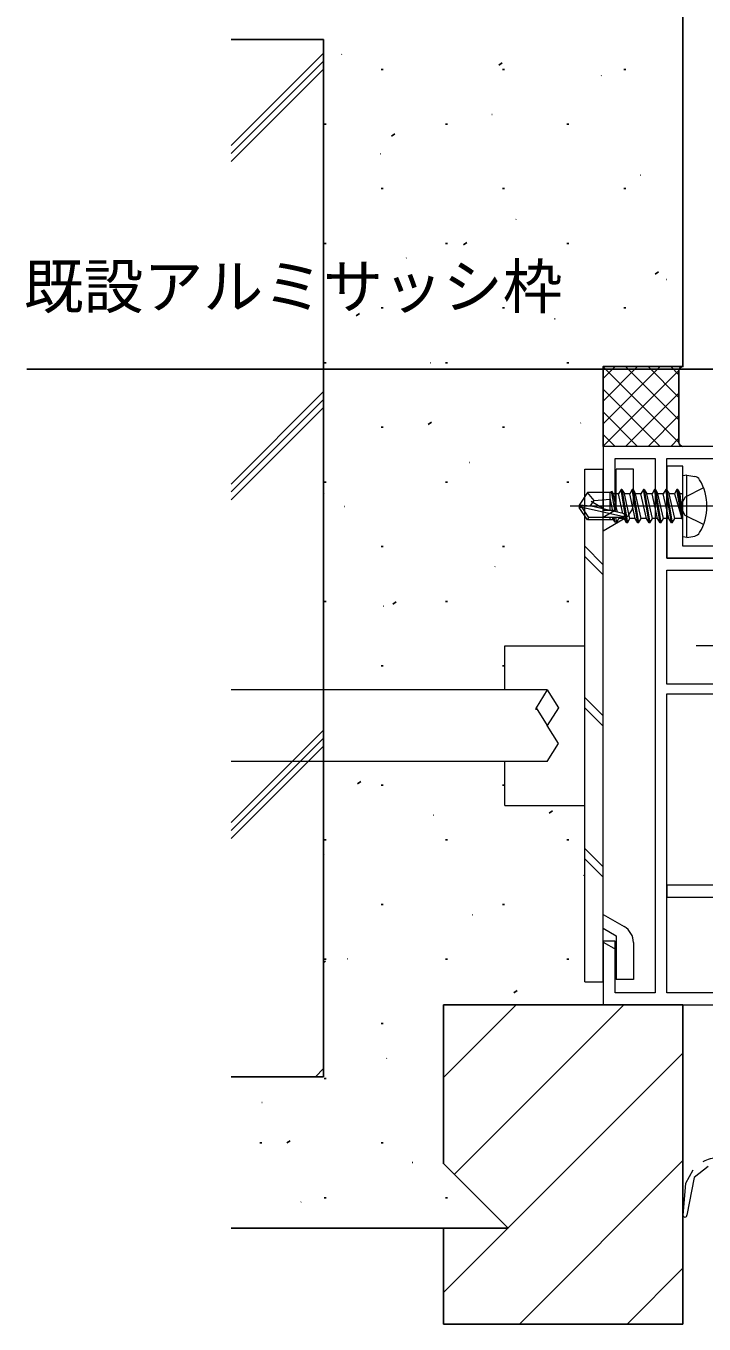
# Model space of a CAD drawing. Units: millimetres, scale not verified. Extents: x -437 to 438, y -281 to 279.
# Drawn here: x -116.5 to -31.6, y -182.8 to -20.1 of the extents above; entities that cross this region are included whole.
import ezdxf
from ezdxf.enums import TextEntityAlignment as Align

# ---------------------------------------------------------------- set-up
doc = ezdxf.new("R2010")
doc.units = ezdxf.units.MM
doc.header["$LTSCALE"] = 2
doc.layers.add('0-2_YKK_11', color=7, linetype='Continuous', lineweight=18)
doc.layers.add('0-5_YKK_13', color=4, linetype='Continuous', lineweight=18)
for name, color, linetype in [('0-7_YKK_D', 6, 'Continuous'), ('0-9_YSS_K', 3, 'Continuous'), ('0-A_YSS_KE', 3, 'Continuous')]:
    doc.layers.add(name, color=color, linetype=linetype)
doc.styles.add('ＭＳ ゴシック', font='')
doc.styles.get('ＭＳ ゴシック').set_extended_font_data('MS Gothic')

msp = doc.modelspace()

# ---------------------------------------------------------------- linework, layer by layer
at = {"layer": '0-2_YKK_11', "color": 4}
for points in [[(-19.2, -72.8), (-44.2, -72.8), (-44.2, -80.8), (-42.7, -80.8), (-42.7, -74.3), (-37.7, -74.3), (-37.7, -141.3), (-42.7, -141.3), (-42.7, -134.8), (-44.2, -134.8), (-44.2, -142.8), (-19.2, -142.8)], [(-20.7, -86.8), (-36.2, -86.8), (-36.2, -74.3), (-21.5, -74.3)], [(-27.4, -102.6), (-36.2, -102.6), (-36.2, -88.3), (-23, -88.3)], [(-20.7, -141.3), (-36.2, -141.3), (-36.2, -103.8), (-26.2, -103.8)]]:
    msp.add_lwpolyline(points, dxfattribs=at)
at = {"layer": '0-2_YKK_11', "color": 1}
msp.add_lwpolyline([(-19.2, -129.3), (-19.2, -85.3), (-34.2, -85.3), (-34.2, -80.971), (-34.343, -80.779), (-34.343, -79.821), (-34.2, -79.629), (-34.2, -75.3), (-36.2, -75.3), (-36.2, -86.8), (-20.7, -86.8), (-20.7, -89.6), (-20.9, -89.8), (-21.2, -90.1), (-21.2, -119.5), (-20.9, -119.8), (-20.7, -120), (-20.7, -127.8), (-36.2, -127.8), (-36.2, -129.3)], close=True, dxfattribs=at)
at = {"layer": '0-5_YKK_13'}
for p, q in [((-46.5, -75.672), (-44.2, -75.672)), ((-46.5, -139.928), (-46.5, -75.672)), ((-44.2, -139.928), (-44.2, -75.672)), ((-40.399, -75.675), (-42.548, -75.675)), ((-42.548, -80.703), (-42.548, -75.675)), ((-40.4, -79.867), (-40.4, -75.675)), ((-33.7, -76.388), (-34.2, -76.476)), ((-33.7, -76.388), (-32.725, -76.56)), ((-33.7, -84.212), (-33.7, -76.388)), ((-34.2, -84.124), (-34.2, -76.476)), ((-46.155, -78.6), (-47.2, -80.15)), ((-43.229, -78.6), (-46.155, -78.6)), ((-45.3, -79.6), (-46.155, -78.6)), ((-45.7, -79.675), (-44.048, -80.629)), ((-43.3, -80.844), (-43.3, -78.6)), ((-42.976, -80.918), (-43.3, -79.252)), ((-43.229, -78.6), (-43.135, -78.4)), ((-43.135, -78.4), (-42.932, -78.75)), ((-42.71, -80.978), (-43.135, -78.4)), ((-42.268, -78.75), (-42.932, -78.75)), ((-42.414, -81.046), (-42.932, -78.75)), ((-41.95, -78.2), (-42.268, -78.75)), ((-41.713, -81.205), (-42.268, -78.75)), ((-41.25, -82.4), (-41.95, -78.2)), ((-41.85, -78.2), (-41.95, -78.2)), ((-41.85, -78.2), (-41.15, -82.4)), ((-41.85, -78.2), (-41.532, -78.75)), ((-40.832, -81.85), (-41.532, -78.75)), ((-40.868, -78.75), (-41.532, -78.75)), ((-40.55, -78.2), (-40.868, -78.75)), ((-39.85, -82.4), (-40.55, -78.2)), ((-40.45, -78.2), (-40.55, -78.2)), ((-40.45, -78.2), (-39.75, -82.4)), ((-40.45, -78.2), (-40.132, -78.75)), ((-39.432, -81.85), (-40.132, -78.75)), ((-39.468, -78.75), (-40.132, -78.75)), ((-39.15, -78.2), (-39.468, -78.75)), ((-38.45, -82.4), (-39.15, -78.2)), ((-39.05, -78.2), (-39.15, -78.2)), ((-39.05, -78.2), (-38.35, -82.4)), ((-39.05, -78.2), (-38.732, -78.75)), ((-38.032, -81.85), (-38.732, -78.75)), ((-38.068, -78.75), (-38.732, -78.75)), ((-37.75, -78.2), (-38.068, -78.75)), ((-37.05, -82.4), (-37.75, -78.2)), ((-37.65, -78.2), (-37.75, -78.2)), ((-37.65, -78.2), (-36.95, -82.4)), ((-37.65, -78.2), (-37.332, -78.75)), ((-36.632, -81.85), (-37.332, -78.75)), ((-36.668, -78.75), (-37.332, -78.75)), ((-36.35, -78.2), (-36.668, -78.75)), ((-35.968, -81.85), (-36.668, -78.75)), ((-35.65, -82.4), (-36.35, -78.2)), ((-36.25, -78.2), (-36.35, -78.2)), ((-36.25, -78.2), (-35.932, -78.75)), ((-36.25, -78.2), (-35.55, -82.4)), ((-35.232, -81.85), (-35.932, -78.75)), ((-35.268, -78.75), (-35.932, -78.75)), ((-34.95, -78.2), (-35.268, -78.75)), ((-35.268, -78.75), (-34.35, -81.8)), ((-34.85, -78.2), (-34.95, -78.2)), ((-34.85, -78.2), (-34.95, -78.2)), ((-34.35, -81.8), (-34.95, -78.2)), ((-34.85, -78.2), (-34.532, -78.75)), ((-34.85, -78.2), (-34.25, -81.8)), ((-34.4, -78.75), (-34.532, -78.75)), ((-34.25, -81.8), (-34.532, -78.75)), ((-30, -80.3), (-48.31, -80.3)), ((-47.2, -80.15), (-47.2, -80.45)), ((-45.694, -80.3), (-47.2, -80.15)), ((-45.694, -80.3), (-47.2, -80.3)), ((-46.838, -80.45), (-47.2, -80.45)), ((-46.155, -82), (-47.2, -80.45)), ((-41.59, -81.643), (-46.838, -80.45)), ((-41.693, -81.21), (-45.694, -80.3)), ((-44.2, -81.657), (-42.548, -80.703)), ((-46.155, -82), (-45.995, -81.7)), ((-42.881, -82), (-46.155, -82)), ((-44.2, -83.389), (-41.55, -81.859)), ((-43.3, -82), (-43.3, -81.7)), ((-42.708, -82.3), (-42.824, -81.7)), ((-42.492, -82.3), (-42.708, -82.3)), ((-42.492, -82.3), (-42.591, -81.7)), ((-42.492, -82.3), (-42.232, -81.85)), ((-42.232, -81.85), (-42.267, -81.697)), ((-41.568, -81.85), (-42.232, -81.85)), ((-41.15, -82.4), (-41.25, -82.4)), ((-41.15, -82.4), (-40.832, -81.85)), ((-40.168, -81.85), (-40.832, -81.85)), ((-39.75, -82.4), (-39.85, -82.4)), ((-39.75, -82.4), (-39.432, -81.85)), ((-38.768, -81.85), (-39.432, -81.85)), ((-38.35, -82.4), (-38.45, -82.4)), ((-38.35, -82.4), (-38.032, -81.85)), ((-37.368, -81.85), (-38.032, -81.85)), ((-36.95, -82.4), (-37.05, -82.4)), ((-36.95, -82.4), (-36.632, -81.85)), ((-35.968, -81.85), (-36.632, -81.85)), ((-35.65, -82.4), (-35.968, -81.85)), ((-35.55, -82.4), (-35.65, -82.4)), ((-35.55, -82.4), (-35.232, -81.85)), ((-34.4, -81.85), (-35.232, -81.85)), ((-34.25, -81.8), (-34.35, -81.8)), ((-33.7, -84.212), (-34.2, -84.124)), ((-33.7, -84.212), (-32.725, -84.04)), ((-46.5, -85.327), (-44.2, -87.627)), ((-46.5, -86.611), (-44.2, -88.911)), ((-56.5, -97.8), (-46.5, -97.8)), ((-56.5, -103.3), (-56.5, -97.8)), ((-3.845, -97.8), (-32.537, -97.8)), ((-3.845, -97.8), (-32.537, -97.8)), ((-52.6, -105.816), (-52.6, -105.55)), ((-46.5, -104.271), (-44.2, -106.571)), ((-46.5, -105.554), (-44.2, -107.854)), ((-56.5, -117.8), (-56.5, -112.3)), ((-56.5, -117.8), (-46.5, -117.8)), ((-46.5, -123.215), (-44.2, -125.515)), ((-46.5, -124.498), (-44.2, -126.798)), ((-44.201, -131.461), (-41.551, -132.991)), ((-44.201, -133.193), (-42.549, -134.147)), ((-44.201, -134.925), (-42.549, -135.879)), ((-42.549, -134.147), (-42.55, -139.625)), ((-40.401, -134.983), (-40.401, -139.625)), ((-40.401, -139.625), (-42.55, -139.625)), ((-46.5, -139.928), (-44.2, -139.928))]:
    msp.add_line(p, q, dxfattribs=at)
for points in [[(-31.621, -78), (-33.937, -79.155), (-34.546, -80.3)], [(-45.801, -80.3), (-45.3, -79.6), (-43.3, -79.4)], [(-39.85, -82.4), (-40.168, -81.85), (-40.868, -78.75)], [(-38.45, -82.4), (-38.768, -81.85), (-39.468, -78.75)], [(-37.05, -82.4), (-37.368, -81.85), (-38.068, -78.75)], [(-41.748, -81.7), (-45.995, -81.7), (-46.838, -80.45)], [(-31.621, -82.6), (-33.937, -81.445), (-34.546, -80.3)], [(-42.708, -82.3), (-42.968, -81.85), (-43.001, -81.7)], [(-41.25, -82.4), (-41.568, -81.85), (-41.611, -81.658)], [(-51.2, -103.3), (-79.2, -103.3), (-90.78, -103.3)], [(-51.2, -103.3), (-52.6, -105.55), (-51.2, -107.8)], [(-51.2, -103.3), (-49.8, -105.55), (-51.2, -107.8)], [(-49.8, -105.521), (-49.8, -105.536), (-49.8, -105.55)], [(-51.2, -112.3), (-49.8, -110.05), (-51.2, -107.8)], [(-51.2, -112.3), (-79.2, -112.3), (-90.78, -112.3)], [(-32.968, -163.501), (-33.877, -165.206), (-34.2, -169.148)], [(-31.029, -163.061), (-32.801, -164.434), (-33.7, -169.151)]]:
    msp.add_lwpolyline(points, dxfattribs=at)
for centre, radius, start, end in [((-32.882, -77.446), 0.9, 30.63591, 80), ((-37.7, -80.3), 6.5, 329.36409, 30.63591), ((-34.4, -78.55), 0.2, 270, 360), ((-41.748, -81.452), 0.248, 270, 77.19096), ((-42.7, -79.867), 2.3, 300.00025, 0), ((-34.4, -82.05), 0.2, 360, 90), ((-32.882, -83.154), 0.9, 280, 329.36409), ((-42.701, -134.983), 2.3, 359.99772, 59.99747), ((-30.011, -165.178), 3.178, 86.44572, 121.90907), ((-33.95, -169.151), 0.25, 180, 0)]:
    msp.add_arc(centre, radius, start, end, dxfattribs=at)
at = {"layer": '0-7_YKK_D'}
msp.add_lwpolyline([(-20.071, -72.8), (-21.533, -70.711), (-26.851, -63.117), (-116.394, -63.117)], dxfattribs=at)
at = {"layer": '0-9_YSS_K'}
for p, q in [((-90.78, -35.09), (-79.2, -23.51)), ((-76.974, -23.668), (-76.927, -23.651)), ((-90.78, -36.09), (-79.2, -24.51)), ((-90.78, -37.09), (-79.2, -25.51)), ((-71.999, -25.55), (-71.749, -25.55)), ((-57.265, -25.01), (-56.848, -24.734)), ((-56.799, -25.55), (-56.549, -25.55)), ((-41.599, -25.55), (-41.349, -25.55)), ((-44.428, -26.347), (-44.381, -26.331)), ((-79.124, -32.425), (-78.874, -32.425)), ((-63.924, -32.425), (-63.674, -32.425)), ((-58.143, -31.204), (-58.096, -31.188)), ((-48.724, -32.425), (-48.474, -32.425)), ((-70.711, -33.91), (-70.294, -33.634)), ((-72.094, -36.145), (-72.047, -36.128)), ((-39.548, -38.824), (-39.501, -38.808)), ((-71.999, -40.5), (-71.749, -40.5)), ((-56.799, -40.5), (-56.549, -40.5)), ((-41.599, -40.5), (-41.349, -40.5)), ((-55.149, -44.349), (-55.102, -44.332)), ((-79.124, -47.375), (-78.874, -47.375)), ((-63.924, -47.375), (-63.674, -47.375)), ((-61.687, -47.526), (-61.27, -47.25)), ((-48.724, -47.375), (-48.474, -47.375)), ((-68.864, -49.206), (-68.817, -49.189)), ((-37.673, -51.221), (-37.257, -50.945)), ((-36.318, -51.885), (-36.271, -51.868)), ((-75.133, -56.426), (-74.716, -56.15)), ((-71.999, -55.45), (-71.749, -55.45)), ((-56.799, -55.45), (-56.549, -55.45)), ((-50.269, -56.826), (-50.222, -56.809)), ((-41.599, -55.45), (-41.349, -55.45)), ((-79.124, -62.325), (-78.874, -62.325)), ((-65.87, -62.35), (-65.823, -62.333)), ((-63.924, -62.325), (-63.674, -62.325)), ((-48.724, -62.325), (-48.474, -62.325)), ((-44.2, -67.128), (-39.872, -62.8)), ((-44.2, -69.957), (-37.043, -62.8)), ((-44.2, -64.3), (-42.7, -62.8)), ((-34.7, -72.315), (-44.2, -62.815)), ((-44.2, -72.785), (-34.7, -63.285)), ((-34.7, -69.486), (-41.386, -62.8)), ((-34.7, -66.658), (-38.558, -62.8)), ((-34.7, -63.829), (-35.73, -62.8)), ((-34.7, -63.3), (-34.7, -72.3)), ((-90.78, -77.517), (-79.2, -65.937)), ((-37.043, -72.8), (-44.2, -65.643)), ((-41.386, -72.8), (-34.7, -66.114)), ((-90.78, -78.517), (-79.2, -66.937)), ((-90.78, -79.517), (-79.2, -67.937)), ((-66.109, -70.042), (-65.692, -69.766)), ((-47.039, -69.886), (-46.992, -69.87)), ((-39.872, -72.8), (-44.2, -68.472)), ((-38.558, -72.8), (-34.7, -68.942)), ((-71.999, -70.4), (-71.749, -70.4)), ((-56.799, -70.4), (-56.549, -70.4)), ((-42.7, -72.8), (-44.2, -71.3)), ((-35.73, -72.8), (-34.7, -71.771)), ((-60.99, -74.827), (-60.943, -74.81)), ((-79.124, -77.275), (-78.874, -77.275)), ((-63.924, -77.275), (-63.674, -77.275)), ((-48.724, -77.275), (-48.474, -77.275)), ((-79.2, -78.707), (-79.138, -78.666)), ((-76.591, -80.351), (-76.544, -80.335)), ((-71.999, -85.35), (-71.749, -85.35)), ((-56.799, -85.35), (-56.549, -85.35)), ((-57.76, -87.888), (-57.713, -87.871)), ((-79.124, -92.225), (-78.874, -92.225)), ((-70.531, -92.558), (-70.114, -92.282)), ((-63.924, -92.225), (-63.674, -92.225)), ((-48.724, -92.225), (-48.474, -92.225)), ((-71.711, -92.828), (-71.664, -92.811)), ((-46.518, -96.253), (-46.5, -96.241)), ((-71.999, -100.3), (-71.749, -100.3)), ((-56.799, -100.3), (-56.549, -100.3)), ((-90.78, -119.943), (-79.2, -108.363)), ((-90.78, -120.943), (-79.2, -109.363)), ((-90.78, -121.943), (-79.2, -110.363)), ((-74.953, -115.074), (-74.536, -114.798)), ((-71.999, -115.25), (-71.749, -115.25)), ((-56.799, -115.25), (-56.549, -115.25)), ((-50.94, -118.769), (-50.523, -118.493)), ((-65.487, -119.033), (-65.439, -119.017)), ((-79.124, -122.125), (-78.874, -122.125)), ((-63.924, -122.125), (-63.674, -122.125)), ((-48.724, -122.125), (-48.474, -122.125)), ((-79.2, -123.89), (-79.155, -123.874)), ((-46.656, -126.57), (-46.609, -126.553)), ((-71.999, -130.2), (-71.749, -130.2)), ((-60.607, -131.51), (-60.56, -131.493)), ((-56.799, -130.2), (-56.549, -130.2)), ((-79.2, -137.474), (-78.959, -137.314)), ((-79.124, -137.075), (-78.874, -137.075)), ((-76.208, -137.035), (-76.16, -137.018)), ((-63.924, -137.075), (-63.674, -137.075)), ((-48.724, -137.075), (-48.474, -137.075)), ((-55.362, -141.285), (-54.945, -141.009)), ((-64.2, -151.912), (-55.089, -142.8)), ((-62.859, -164.041), (-41.618, -142.8)), ((-71.999, -145.15), (-71.749, -145.15)), ((-71.328, -149.511), (-71.281, -149.495)), ((-56.124, -170.776), (-34.2, -148.852)), ((-80.211, -151.8), (-79.2, -150.79)), ((-79.211, -151.8), (-79.2, -151.79)), ((-79.124, -152.025), (-78.874, -152.025)), ((-86.929, -155.036), (-86.881, -155.019)), ((-87.199, -160.1), (-86.949, -160.1)), ((-83.798, -160.106), (-83.381, -159.83)), ((-71.999, -160.1), (-71.749, -160.1)), ((-68.098, -162.572), (-68.051, -162.556)), ((-54.677, -182.8), (-34.2, -162.323)), ((-82.049, -167.513), (-82.002, -167.496)), ((-79.124, -166.975), (-78.874, -166.975)), ((-63.924, -166.975), (-63.674, -166.975)), ((-64.2, -178.852), (-56.148, -170.8)), ((-41.207, -182.8), (-34.2, -175.793))]:
    msp.add_line(p, q, dxfattribs=at)
for centre, start, end in [((-34.2, -63.3), 90, 180), ((-34.2, -72.3), 180, 270)]:
    msp.add_arc(centre, 0.5, start, end, dxfattribs=at)
at = {"layer": '0-A_YSS_KE'}
for p, q in [((-90.78, -21.8), (-79.2, -21.8)), ((-79.2, -151.8), (-79.2, -21.8)), ((-64.2, -142.8), (-34.2, -142.8)), ((-34.2, -142.8), (-34.2, -182.8)), ((-79.2, -151.8), (-90.78, -151.8)), ((-64.2, -170.8), (-90.78, -170.8)), ((-64.2, -182.8), (-64.2, -170.8)), ((-56.1, -170.8), (-64.2, -170.8)), ((-34.2, -182.8), (-64.2, -182.8))]:
    msp.add_line(p, q, dxfattribs=at)
for points in [[(-44.2, -72.8), (-44.2, -62.8), (-34.2, -62.8), (-34.2, 0.202)], [(-56.1, -170.8), (-64.2, -162.7), (-64.2, -142.8)]]:
    msp.add_lwpolyline(points, dxfattribs=at)

# ---------------------------------------------------------------- texts
at = {"layer": '0-7_YKK_D', "style": 'ＭＳ ゴシック'}
msp.add_text('既設アルミサッシ枠', height=5.499, dxfattribs=at).set_placement((-116.768, -57.155), align=Align.BOTTOM_LEFT)

doc.saveas('drawing.dxf')
